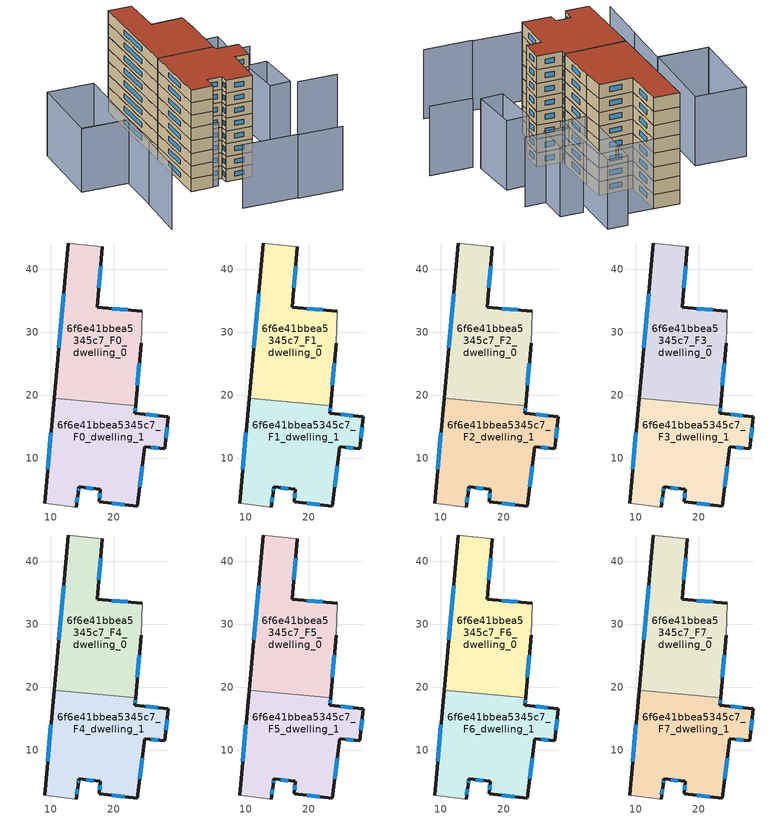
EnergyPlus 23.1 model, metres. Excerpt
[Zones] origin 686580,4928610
6f6e41bbea5345c7_F0_dwelling_0
 floor ground (EU_floor_Construction): 18.19,43.59 17.36,33.95 24.54,33.37 24.32,28.3 23.45,18.31 10.53,19.49 12.78,44.18 z0
 wall outside (EU_wall_Construction): 23.45,18.31 24.32,28.3 / 12.78,44.18 10.53,19.49 / 24.54,33.37 17.36,33.95 18.19,43.59 z0:3
 wall adiabatic (EU_wall_Construction): 18.19,43.59 12.78,44.18 / 24.32,28.3 24.54,33.37 z0:3
 wall to 6f6e41bbea5345c7_F0_dwelling_1 (EU_wall_Construction): 10.53,19.49 23.45,18.31 z0:3
 window (EU_Window_Construction): 23.73,21.56 24.04,25.05 / 12.05,36.15 11.26,27.52 / 17.63,37.08 17.92,40.45 / 22.21,33.55 19.7,33.76 z0.98:2.02
6f6e41bbea5345c7_F0_dwelling_1
 floor ground (EU_floor_Construction): 28.68,16.56 28.09,11.5 24.88,11.86 23.73,2.38 17.72,3.1 17.84,5.06 14.43,5.47 14.34,4.52 14.01,2.27 9,2.83 10.53,19.49 23.45,18.31 23.35,17.19 z0
 wall outside (EU_wall_Construction): 14.01,2.27 14.34,4.52 14.43,5.47 17.84,5.06 17.72,3.1 23.73,2.38 24.88,11.86 28.09,11.5 28.68,16.56 23.35,17.19 23.45,18.31 / 10.53,19.49 9,2.83 z0:3
 wall adiabatic (EU_wall_Construction): 9,2.83 14.01,2.27 z0:3
 window (EU_Window_Construction): 25.92,11.74 27.05,11.61 / 24.1,5.46 24.51,8.77 / 19.68,2.86 21.78,2.61 / 17.8,4.42 17.76,3.73 / 15.54,5.33 16.73,5.19 / 14.37,4.83 14.4,5.16 / 14.12,3 14.23,3.79 / 10.03,14.07 9.5,8.25 / 23.38,17.55 23.42,17.95 / 26.95,16.76 25.08,16.98 / 28.28,13.14 28.49,14.91 z0.98:2.02
6f6e41bbea5345c7_F1_dwelling_0
 floor to 6f6e41bbea5345c7_F0_dwelling_0 (EU_floor_Construction): 18.19,43.59 17.36,33.95 24.54,33.37 24.32,28.3 23.45,18.31 10.53,19.49 12.78,44.18 z3
 wall outside (EU_wall_Construction): 23.45,18.31 24.32,28.3 / 12.78,44.18 10.53,19.49 / 24.54,33.37 17.36,33.95 18.19,43.59 z3:6
 wall adiabatic (EU_wall_Construction): 18.19,43.59 12.78,44.18 / 24.32,28.3 24.54,33.37 z3:6
 wall to 6f6e41bbea5345c7_F1_dwelling_1 (EU_wall_Construction): 10.53,19.49 23.45,18.31 z3:6
 window (EU_Window_Construction): 23.73,21.56 24.04,25.05 / 12.05,36.15 11.26,27.52 / 17.63,37.08 17.92,40.45 / 22.21,33.55 19.7,33.76 z3.98:5.02
6f6e41bbea5345c7_F1_dwelling_1
 floor to 6f6e41bbea5345c7_F0_dwelling_1 (EU_floor_Construction): 28.68,16.56 28.09,11.5 24.88,11.86 23.73,2.38 17.72,3.1 17.84,5.06 14.43,5.47 14.34,4.52 14.01,2.27 9,2.83 10.53,19.49 23.45,18.31 23.35,17.19 z3
 wall outside (EU_wall_Construction): 14.01,2.27 14.34,4.52 14.43,5.47 17.84,5.06 17.72,3.1 23.73,2.38 24.88,11.86 28.09,11.5 28.68,16.56 23.35,17.19 23.45,18.31 / 10.53,19.49 9,2.83 z3:6
 wall adiabatic (EU_wall_Construction): 9,2.83 14.01,2.27 z3:6
 window (EU_Window_Construction): 25.92,11.74 27.05,11.61 / 24.1,5.46 24.51,8.77 / 19.68,2.86 21.78,2.61 / 17.8,4.42 17.76,3.73 / 15.54,5.33 16.73,5.19 / 14.37,4.83 14.4,5.16 / 14.12,3 14.23,3.79 / 10.03,14.07 9.5,8.25 / 23.38,17.55 23.42,17.95 / 26.95,16.76 25.08,16.98 / 28.28,13.14 28.49,14.91 z3.98:5.02
6f6e41bbea5345c7_F2_dwelling_0
 floor to 6f6e41bbea5345c7_F1_dwelling_0 (EU_floor_Construction): 18.19,43.59 17.36,33.95 24.54,33.37 24.32,28.3 23.45,18.31 10.53,19.49 12.78,44.18 z6
 wall outside (EU_wall_Construction): 23.45,18.31 24.32,28.3 / 12.78,44.18 10.53,19.49 / 24.54,33.37 17.36,33.95 18.19,43.59 z6:9
 wall adiabatic (EU_wall_Construction): 18.19,43.59 12.78,44.18 / 24.32,28.3 24.54,33.37 z6:9
 wall to 6f6e41bbea5345c7_F2_dwelling_1 (EU_wall_Construction): 10.53,19.49 23.45,18.31 z6:9
 window (EU_Window_Construction): 23.73,21.56 24.04,25.05 / 12.05,36.15 11.26,27.52 / 17.63,37.08 17.92,40.45 / 22.21,33.55 19.7,33.76 z6.98:8.02
6f6e41bbea5345c7_F2_dwelling_1
 floor to 6f6e41bbea5345c7_F1_dwelling_1 (EU_floor_Construction): 28.68,16.56 28.09,11.5 24.88,11.86 23.73,2.38 17.72,3.1 17.84,5.06 14.43,5.47 14.34,4.52 14.01,2.27 9,2.83 10.53,19.49 23.45,18.31 23.35,17.19 z6
 wall outside (EU_wall_Construction): 14.01,2.27 14.34,4.52 14.43,5.47 17.84,5.06 17.72,3.1 23.73,2.38 24.88,11.86 28.09,11.5 28.68,16.56 23.35,17.19 23.45,18.31 / 10.53,19.49 9,2.83 z6:9
 wall adiabatic (EU_wall_Construction): 9,2.83 14.01,2.27 z6:9
 window (EU_Window_Construction): 25.92,11.74 27.05,11.61 / 24.1,5.46 24.51,8.77 / 19.68,2.86 21.78,2.61 / 17.8,4.42 17.76,3.73 / 15.54,5.33 16.73,5.19 / 14.37,4.83 14.4,5.16 / 14.12,3 14.23,3.79 / 10.03,14.07 9.5,8.25 / 23.38,17.55 23.42,17.95 / 26.95,16.76 25.08,16.98 / 28.28,13.14 28.49,14.91 z6.98:8.02
6f6e41bbea5345c7_F3_dwelling_0
 floor to 6f6e41bbea5345c7_F2_dwelling_0 (EU_floor_Construction): 18.19,43.59 17.36,33.95 24.54,33.37 24.32,28.3 23.45,18.31 10.53,19.49 12.78,44.18 z9
 wall outside (EU_wall_Construction): 23.45,18.31 24.32,28.3 / 12.78,44.18 10.53,19.49 / 24.54,33.37 17.36,33.95 18.19,43.59 z9:12
 wall adiabatic (EU_wall_Construction): 18.19,43.59 12.78,44.18 / 24.32,28.3 24.54,33.37 z9:12
 wall to 6f6e41bbea5345c7_F3_dwelling_1 (EU_wall_Construction): 10.53,19.49 23.45,18.31 z9:12
 window (EU_Window_Construction): 23.73,21.56 24.04,25.05 / 12.05,36.15 11.26,27.52 / 17.63,37.08 17.92,40.45 / 22.21,33.55 19.7,33.76 z9.98:11.02
6f6e41bbea5345c7_F3_dwelling_1
 floor to 6f6e41bbea5345c7_F2_dwelling_1 (EU_floor_Construction): 28.68,16.56 28.09,11.5 24.88,11.86 23.73,2.38 17.72,3.1 17.84,5.06 14.43,5.47 14.34,4.52 14.01,2.27 9,2.83 10.53,19.49 23.45,18.31 23.35,17.19 z9
 wall outside (EU_wall_Construction): 14.01,2.27 14.34,4.52 14.43,5.47 17.84,5.06 17.72,3.1 23.73,2.38 24.88,11.86 28.09,11.5 28.68,16.56 23.35,17.19 23.45,18.31 / 10.53,19.49 9,2.83 z9:12
 wall adiabatic (EU_wall_Construction): 9,2.83 14.01,2.27 z9:12
 window (EU_Window_Construction): 25.92,11.74 27.05,11.61 / 24.1,5.46 24.51,8.77 / 19.68,2.86 21.78,2.61 / 17.8,4.42 17.76,3.73 / 15.54,5.33 16.73,5.19 / 14.37,4.83 14.4,5.16 / 14.12,3 14.23,3.79 / 10.03,14.07 9.5,8.25 / 23.38,17.55 23.42,17.95 / 26.95,16.76 25.08,16.98 / 28.28,13.14 28.49,14.91 z9.98:11.02
6f6e41bbea5345c7_F4_dwelling_0
 floor to 6f6e41bbea5345c7_F3_dwelling_0 (EU_floor_Construction): 18.19,43.59 17.36,33.95 24.54,33.37 24.32,28.3 23.45,18.31 10.53,19.49 12.78,44.18 z12
 wall outside (EU_wall_Construction): 23.45,18.31 24.32,28.3 / 12.78,44.18 10.53,19.49 / 24.54,33.37 17.36,33.95 18.19,43.59 z12:15
 wall adiabatic (EU_wall_Construction): 18.19,43.59 12.78,44.18 / 24.32,28.3 24.54,33.37 z12:15
 wall to 6f6e41bbea5345c7_F4_dwelling_1 (EU_wall_Construction): 10.53,19.49 23.45,18.31 z12:15
 window (EU_Window_Construction): 23.73,21.56 24.04,25.05 / 12.05,36.15 11.26,27.52 / 17.63,37.08 17.92,40.45 / 22.21,33.55 19.7,33.76 z12.98:14.02
6f6e41bbea5345c7_F4_dwelling_1
 floor to 6f6e41bbea5345c7_F3_dwelling_1 (EU_floor_Construction): 28.68,16.56 28.09,11.5 24.88,11.86 23.73,2.38 17.72,3.1 17.84,5.06 14.43,5.47 14.34,4.52 14.01,2.27 9,2.83 10.53,19.49 23.45,18.31 23.35,17.19 z12
 wall outside (EU_wall_Construction): 14.01,2.27 14.34,4.52 14.43,5.47 17.84,5.06 17.72,3.1 23.73,2.38 24.88,11.86 28.09,11.5 28.68,16.56 23.35,17.19 23.45,18.31 / 10.53,19.49 9,2.83 z12:15
 wall adiabatic (EU_wall_Construction): 9,2.83 14.01,2.27 z12:15
 window (EU_Window_Construction): 25.92,11.74 27.05,11.61 / 24.1,5.46 24.51,8.77 / 19.68,2.86 21.78,2.61 / 17.8,4.42 17.76,3.73 / 15.54,5.33 16.73,5.19 / 14.37,4.83 14.4,5.16 / 14.12,3 14.23,3.79 / 10.03,14.07 9.5,8.25 / 23.38,17.55 23.42,17.95 / 26.95,16.76 25.08,16.98 / 28.28,13.14 28.49,14.91 z12.98:14.02
6f6e41bbea5345c7_F5_dwelling_0
 floor to 6f6e41bbea5345c7_F4_dwelling_0 (EU_floor_Construction): 18.19,43.59 17.36,33.95 24.54,33.37 24.32,28.3 23.45,18.31 10.53,19.49 12.78,44.18 z15
 wall outside (EU_wall_Construction): 23.45,18.31 24.32,28.3 / 12.78,44.18 10.53,19.49 / 24.54,33.37 17.36,33.95 18.19,43.59 z15:18
 wall adiabatic (EU_wall_Construction): 18.19,43.59 12.78,44.18 / 24.32,28.3 24.54,33.37 z15:18
 wall to 6f6e41bbea5345c7_F5_dwelling_1 (EU_wall_Construction): 10.53,19.49 23.45,18.31 z15:18
 window (EU_Window_Construction): 23.73,21.56 24.04,25.05 / 12.05,36.15 11.26,27.52 / 17.63,37.08 17.92,40.45 / 22.21,33.55 19.7,33.76 z15.98:17.02
6f6e41bbea5345c7_F5_dwelling_1
 floor to 6f6e41bbea5345c7_F4_dwelling_1 (EU_floor_Construction): 28.68,16.56 28.09,11.5 24.88,11.86 23.73,2.38 17.72,3.1 17.84,5.06 14.43,5.47 14.34,4.52 14.01,2.27 9,2.83 10.53,19.49 23.45,18.31 23.35,17.19 z15
 wall outside (EU_wall_Construction): 14.01,2.27 14.34,4.52 14.43,5.47 17.84,5.06 17.72,3.1 23.73,2.38 24.88,11.86 28.09,11.5 28.68,16.56 23.35,17.19 23.45,18.31 / 10.53,19.49 9,2.83 z15:18
 wall adiabatic (EU_wall_Construction): 9,2.83 14.01,2.27 z15:18
 window (EU_Window_Construction): 25.92,11.74 27.05,11.61 / 24.1,5.46 24.51,8.77 / 19.68,2.86 21.78,2.61 / 17.8,4.42 17.76,3.73 / 15.54,5.33 16.73,5.19 / 14.37,4.83 14.4,5.16 / 14.12,3 14.23,3.79 / 10.03,14.07 9.5,8.25 / 23.38,17.55 23.42,17.95 / 26.95,16.76 25.08,16.98 / 28.28,13.14 28.49,14.91 z15.98:17.02
6f6e41bbea5345c7_F6_dwelling_0
 floor to 6f6e41bbea5345c7_F5_dwelling_0 (EU_floor_Construction): 18.19,43.59 17.36,33.95 24.54,33.37 24.32,28.3 23.45,18.31 10.53,19.49 12.78,44.18 z18
 wall outside (EU_wall_Construction): 23.45,18.31 24.32,28.3 / 12.78,44.18 10.53,19.49 / 24.54,33.37 17.36,33.95 18.19,43.59 z18:21
 wall adiabatic (EU_wall_Construction): 18.19,43.59 12.78,44.18 / 24.32,28.3 24.54,33.37 z18:21
 wall to 6f6e41bbea5345c7_F6_dwelling_1 (EU_wall_Construction): 10.53,19.49 23.45,18.31 z18:21
 window (EU_Window_Construction): 23.73,21.56 24.04,25.05 / 12.05,36.15 11.26,27.52 / 17.63,37.08 17.92,40.45 / 22.21,33.55 19.7,33.76 z18.98:20.02
6f6e41bbea5345c7_F6_dwelling_1
 floor to 6f6e41bbea5345c7_F5_dwelling_1 (EU_floor_Construction): 28.68,16.56 28.09,11.5 24.88,11.86 23.73,2.38 17.72,3.1 17.84,5.06 14.43,5.47 14.34,4.52 14.01,2.27 9,2.83 10.53,19.49 23.45,18.31 23.35,17.19 z18
 wall outside (EU_wall_Construction): 14.01,2.27 14.34,4.52 14.43,5.47 17.84,5.06 17.72,3.1 23.73,2.38 24.88,11.86 28.09,11.5 28.68,16.56 23.35,17.19 23.45,18.31 / 10.53,19.49 9,2.83 z18:21
 wall adiabatic (EU_wall_Construction): 9,2.83 14.01,2.27 z18:21
 window (EU_Window_Construction): 25.92,11.74 27.05,11.61 / 24.1,5.46 24.51,8.77 / 19.68,2.86 21.78,2.61 / 17.8,4.42 17.76,3.73 / 15.54,5.33 16.73,5.19 / 14.37,4.83 14.4,5.16 / 14.12,3 14.23,3.79 / 10.03,14.07 9.5,8.25 / 23.38,17.55 23.42,17.95 / 26.95,16.76 25.08,16.98 / 28.28,13.14 28.49,14.91 z18.98:20.02
6f6e41bbea5345c7_F7_dwelling_0
 floor to 6f6e41bbea5345c7_F6_dwelling_0 (EU_floor_Construction): 18.19,43.59 17.36,33.95 24.54,33.37 24.32,28.3 23.45,18.31 10.53,19.49 12.78,44.18 z21
 wall outside (EU_wall_Construction): 23.45,18.31 24.32,28.3 / 12.78,44.18 10.53,19.49 / 24.54,33.37 17.36,33.95 18.19,43.59 z21:24
 wall adiabatic (EU_wall_Construction): 18.19,43.59 12.78,44.18 / 24.32,28.3 24.54,33.37 z21:24
 wall to 6f6e41bbea5345c7_F7_dwelling_1 (EU_wall_Construction): 10.53,19.49 23.45,18.31 z21:24
 window (EU_Window_Construction): 23.73,21.56 24.04,25.05 / 12.05,36.15 11.26,27.52 / 17.63,37.08 17.92,40.45 / 22.21,33.55 19.7,33.76 z21.98:23.02
 roof outside (EU_roof_Construction): 23.45,18.31 24.32,28.3 24.54,33.37 17.36,33.95 18.19,43.59 12.78,44.18 10.53,19.49 z24
6f6e41bbea5345c7_F7_dwelling_1
 floor to 6f6e41bbea5345c7_F6_dwelling_1 (EU_floor_Construction): 28.68,16.56 28.09,11.5 24.88,11.86 23.73,2.38 17.72,3.1 17.84,5.06 14.43,5.47 14.34,4.52 14.01,2.27 9,2.83 10.53,19.49 23.45,18.31 23.35,17.19 z21
 wall outside (EU_wall_Construction): 14.01,2.27 14.34,4.52 14.43,5.47 17.84,5.06 17.72,3.1 23.73,2.38 24.88,11.86 28.09,11.5 28.68,16.56 23.35,17.19 23.45,18.31 / 10.53,19.49 9,2.83 z21:24
 wall adiabatic (EU_wall_Construction): 9,2.83 14.01,2.27 z21:24
 window (EU_Window_Construction): 25.92,11.74 27.05,11.61 / 24.1,5.46 24.51,8.77 / 19.68,2.86 21.78,2.61 / 17.8,4.42 17.76,3.73 / 15.54,5.33 16.73,5.19 / 14.37,4.83 14.4,5.16 / 14.12,3 14.23,3.79 / 10.03,14.07 9.5,8.25 / 23.38,17.55 23.42,17.95 / 26.95,16.76 25.08,16.98 / 28.28,13.14 28.49,14.91 z21.98:23.02
 roof outside (EU_roof_Construction): 23.73,2.38 24.88,11.86 28.09,11.5 28.68,16.56 23.35,17.19 23.45,18.31 10.53,19.49 9,2.83 14.01,2.27 14.34,4.52 14.43,5.47 17.84,5.06 17.72,3.1 z24
shading: 27.04,-11.2 37.16,-12.54 / 14.51,-9.38 27.06,-11.04 / 9,2.83 15.37,2.36 / 39.57,10.47 48.55,9.42 / -1.82,1.84 -3.37,-10.46 / -10.94,14.25 -0.42,13.03 / -0.42,13.03 -1.72,1.83 / 29.89,27.81 24.79,28.32 / 39.27,30.3 30.09,31.19 / 26.1,42.61 12.78,44.18 / 38.36,11.56 33.53,11.77 / 33.53,11.77 34,22.55 / 34,22.55 38.83,22.34 / 38.83,22.34 38.36,11.56 / 1.9,31.5 -0.43,12.91 / -0.43,12.91 -11.05,14.24 / -11.05,14.24 -8.72,32.84 / -8.72,32.84 1.9,31.5 / 29.86,30.37 30.72,38.01 / 30.72,38.01 35.64,37.46 / 35.64,37.46 34.79,29.82 / 34.79,29.82 29.86,30.37 / 30.36,46.68 28.26,27.86 / 28.26,27.86 23.98,28.33 / 23.98,28.33 26.08,47.16 / 26.08,47.16 30.36,46.68 z0:15
[Building]
EU S2 Campaign: North Axis=0; Terrain=City; Solar Distribution=FullExterior
[Site:Location]
Bologna: Latitude=44.5; Longitude=11.25; Time Zone=1; Elevation=37
[SizingPeriod:WeatherFileDays]
AnnualSizingPeriod: Begin Month=1; Begin Day of Month=1; End Month=12; End Day of Month=31; Day of Week for Start Day=Monday; Use Weather File Daylight Saving Period=No; Use Weather File Rain and Snow Indicators=No
[MATERIAL]
EU_InternalMass_Material: Roughness=MediumRough; Thickness=0.1; Conductivity=1; Density=1800; Specific Heat=900; Thermal Absorptance=0.9; Solar Absorptance=0.7; Visible Absorptance=0.7
[MATERIAL:NOMASS] Roughness=MediumRough; Thermal Absorptance=0.9; Solar Absorptance=0.7; Visible Absorptance=0.7
Name | Thermal Resistance
EU_wall_NoMass | 0.905828
EU_roof_NoMass | 0.37593
EU_floor_NoMass | 0.67114
[WINDOWMATERIAL:SIMPLEGLAZINGSYSTEM]
EU_Window_SimpleGlazing: UFactor=4.52486; Solar Heat Gain Coefficient=0.85; Visible Transmittance=0.85
[CONSTRUCTION]
EU_wall_Construction: EU_wall_NoMass
EU_roof_Construction: EU_roof_NoMass
EU_floor_Construction: EU_floor_NoMass
EU_InternalMass_Construction: EU_InternalMass_Material
EU_Window_Construction: EU_Window_SimpleGlazing
[ZONE] Type=1; Multiplier=1; Ceiling Height=autocalculate; Floor Area=autocalculate; Part of Total Floor Area=Yes
Name | Volume
6f6e41bbea5345c7_F0_dwelling_0 | 741.891
6f6e41bbea5345c7_F1_dwelling_0; 6f6e41bbea5345c7_F2_dwelling_0; 6f6e41bbea5345c7_F3_dwelling_0; 6f6e41bbea5345c7_F4_dwelling_0; 6f6e41bbea5345c7_F5_dwelling_0; 6f6e41bbea5345c7_F6_dwelling_0; 6f6e41bbea5345c7_F7_dwelling_0 | 741.89
6f6e41bbea5345c7_F0_dwelling_1 | 741.873
6f6e41bbea5345c7_F1_dwelling_1; 6f6e41bbea5345c7_F2_dwelling_1; 6f6e41bbea5345c7_F3_dwelling_1; 6f6e41bbea5345c7_F4_dwelling_1; 6f6e41bbea5345c7_F5_dwelling_1; 6f6e41bbea5345c7_F6_dwelling_1; 6f6e41bbea5345c7_F7_dwelling_1 | 741.872
[INTERNALMASS] Construction=EU_InternalMass_Construction
Name | Zone or ZoneList | Surface Area
6f6e41bbea5345c7_F0_dwelling_0_EU_InternalMass | 6f6e41bbea5345c7_F0_dwelling_0 | 247.297
6f6e41bbea5345c7_F0_dwelling_1_EU_InternalMass | 6f6e41bbea5345c7_F0_dwelling_1 | 247.29
6f6e41bbea5345c7_F1_dwelling_0_EU_InternalMass | 6f6e41bbea5345c7_F1_dwelling_0 | 247.297
6f6e41bbea5345c7_F1_dwelling_1_EU_InternalMass | 6f6e41bbea5345c7_F1_dwelling_1 | 247.29
6f6e41bbea5345c7_F2_dwelling_0_EU_InternalMass | 6f6e41bbea5345c7_F2_dwelling_0 | 247.297
6f6e41bbea5345c7_F2_dwelling_1_EU_InternalMass | 6f6e41bbea5345c7_F2_dwelling_1 | 247.29
6f6e41bbea5345c7_F3_dwelling_0_EU_InternalMass | 6f6e41bbea5345c7_F3_dwelling_0 | 247.297
6f6e41bbea5345c7_F3_dwelling_1_EU_InternalMass | 6f6e41bbea5345c7_F3_dwelling_1 | 247.29
6f6e41bbea5345c7_F4_dwelling_0_EU_InternalMass | 6f6e41bbea5345c7_F4_dwelling_0 | 247.297
6f6e41bbea5345c7_F4_dwelling_1_EU_InternalMass | 6f6e41bbea5345c7_F4_dwelling_1 | 247.29
6f6e41bbea5345c7_F5_dwelling_0_EU_InternalMass | 6f6e41bbea5345c7_F5_dwelling_0 | 247.297
6f6e41bbea5345c7_F5_dwelling_1_EU_InternalMass | 6f6e41bbea5345c7_F5_dwelling_1 | 247.29
6f6e41bbea5345c7_F6_dwelling_0_EU_InternalMass | 6f6e41bbea5345c7_F6_dwelling_0 | 247.297
6f6e41bbea5345c7_F6_dwelling_1_EU_InternalMass | 6f6e41bbea5345c7_F6_dwelling_1 | 247.29
6f6e41bbea5345c7_F7_dwelling_0_EU_InternalMass | 6f6e41bbea5345c7_F7_dwelling_0 | 247.297
6f6e41bbea5345c7_F7_dwelling_1_EU_InternalMass | 6f6e41bbea5345c7_F7_dwelling_1 | 247.29
[OTHEREQUIPMENT] Fuel Type=Electricity; Design Level Calculation Method=Watts/Area; Power per Zone Floor Area=1; Fraction Latent=0; Fraction Radiant=0; Fraction Lost=0; Carbon Dioxide Generation Rate=0; EndUse Subcategory=EU_Step8_InternalGains
Name | Zone or ZoneList or Space or SpaceList | Schedule
EU_Step8_InternalGain_6f6e41bbea5345c7_F0_dwelling_0_f000 | 6f6e41bbea5345c7_F0_dwelling_0 | EU_Step8_GainSchedule_6f6e41bbea5345c7_F0_dwelling_0_f000
EU_Step8_InternalGain_6f6e41bbea5345c7_F0_dwelling_1_f000 | 6f6e41bbea5345c7_F0_dwelling_1 | EU_Step8_GainSchedule_6f6e41bbea5345c7_F0_dwelling_1_f000
EU_Step8_InternalGain_6f6e41bbea5345c7_F1_dwelling_0_f000 | 6f6e41bbea5345c7_F1_dwelling_0 | EU_Step8_GainSchedule_6f6e41bbea5345c7_F1_dwelling_0_f000
EU_Step8_InternalGain_6f6e41bbea5345c7_F1_dwelling_1_f000 | 6f6e41bbea5345c7_F1_dwelling_1 | EU_Step8_GainSchedule_6f6e41bbea5345c7_F1_dwelling_1_f000
EU_Step8_InternalGain_6f6e41bbea5345c7_F2_dwelling_0_f000 | 6f6e41bbea5345c7_F2_dwelling_0 | EU_Step8_GainSchedule_6f6e41bbea5345c7_F2_dwelling_0_f000
EU_Step8_InternalGain_6f6e41bbea5345c7_F2_dwelling_1_f000 | 6f6e41bbea5345c7_F2_dwelling_1 | EU_Step8_GainSchedule_6f6e41bbea5345c7_F2_dwelling_1_f000
EU_Step8_InternalGain_6f6e41bbea5345c7_F3_dwelling_0_f000 | 6f6e41bbea5345c7_F3_dwelling_0 | EU_Step8_GainSchedule_6f6e41bbea5345c7_F3_dwelling_0_f000
EU_Step8_InternalGain_6f6e41bbea5345c7_F3_dwelling_1_f000 | 6f6e41bbea5345c7_F3_dwelling_1 | EU_Step8_GainSchedule_6f6e41bbea5345c7_F3_dwelling_1_f000
EU_Step8_InternalGain_6f6e41bbea5345c7_F4_dwelling_0_f000 | 6f6e41bbea5345c7_F4_dwelling_0 | EU_Step8_GainSchedule_6f6e41bbea5345c7_F4_dwelling_0_f000
EU_Step8_InternalGain_6f6e41bbea5345c7_F4_dwelling_1_f000 | 6f6e41bbea5345c7_F4_dwelling_1 | EU_Step8_GainSchedule_6f6e41bbea5345c7_F4_dwelling_1_f000
EU_Step8_InternalGain_6f6e41bbea5345c7_F5_dwelling_0_f000 | 6f6e41bbea5345c7_F5_dwelling_0 | EU_Step8_GainSchedule_6f6e41bbea5345c7_F5_dwelling_0_f000
EU_Step8_InternalGain_6f6e41bbea5345c7_F5_dwelling_1_f000 | 6f6e41bbea5345c7_F5_dwelling_1 | EU_Step8_GainSchedule_6f6e41bbea5345c7_F5_dwelling_1_f000
EU_Step8_InternalGain_6f6e41bbea5345c7_F6_dwelling_0_f000 | 6f6e41bbea5345c7_F6_dwelling_0 | EU_Step8_GainSchedule_6f6e41bbea5345c7_F6_dwelling_0_f000
EU_Step8_InternalGain_6f6e41bbea5345c7_F6_dwelling_1_f000 | 6f6e41bbea5345c7_F6_dwelling_1 | EU_Step8_GainSchedule_6f6e41bbea5345c7_F6_dwelling_1_f000
EU_Step8_InternalGain_6f6e41bbea5345c7_F7_dwelling_0_f000 | 6f6e41bbea5345c7_F7_dwelling_0 | EU_Step8_GainSchedule_6f6e41bbea5345c7_F7_dwelling_0_f000
EU_Step8_InternalGain_6f6e41bbea5345c7_F7_dwelling_1_f000 | 6f6e41bbea5345c7_F7_dwelling_1 | EU_Step8_GainSchedule_6f6e41bbea5345c7_F7_dwelling_1_f000
[ZONEVENTILATION:DESIGNFLOWRATE] Schedule=EU_AlwaysOn; Design Flow Rate Calculation Method=AirChanges/Hour; Air Changes per Hour=0.73129; Ventilation Type=Natural; Fan Pressure Rise=0; Fan Total Efficiency=1; Constant Term Coefficient=1; Temperature Term Coefficient=0; Velocity Term Coefficient=0; Velocity Squared Term Coefficient=0; Minimum Indoor Temperature=-100; Maximum Indoor Temperature=100; Delta Temperature=-100; Minimum Outdoor Temperature=-100; Maximum Outdoor Temperature=100; Maximum Wind Speed=40
Name | Zone or ZoneList or Space or SpaceList
EU_ConstantAir_6f6e41bbea5345c7_F0_dwelling_0 | 6f6e41bbea5345c7_F0_dwelling_0
EU_ConstantAir_6f6e41bbea5345c7_F0_dwelling_1 | 6f6e41bbea5345c7_F0_dwelling_1
EU_ConstantAir_6f6e41bbea5345c7_F1_dwelling_0 | 6f6e41bbea5345c7_F1_dwelling_0
EU_ConstantAir_6f6e41bbea5345c7_F1_dwelling_1 | 6f6e41bbea5345c7_F1_dwelling_1
EU_ConstantAir_6f6e41bbea5345c7_F2_dwelling_0 | 6f6e41bbea5345c7_F2_dwelling_0
EU_ConstantAir_6f6e41bbea5345c7_F2_dwelling_1 | 6f6e41bbea5345c7_F2_dwelling_1
EU_ConstantAir_6f6e41bbea5345c7_F3_dwelling_0 | 6f6e41bbea5345c7_F3_dwelling_0
EU_ConstantAir_6f6e41bbea5345c7_F3_dwelling_1 | 6f6e41bbea5345c7_F3_dwelling_1
EU_ConstantAir_6f6e41bbea5345c7_F4_dwelling_0 | 6f6e41bbea5345c7_F4_dwelling_0
EU_ConstantAir_6f6e41bbea5345c7_F4_dwelling_1 | 6f6e41bbea5345c7_F4_dwelling_1
EU_ConstantAir_6f6e41bbea5345c7_F5_dwelling_0 | 6f6e41bbea5345c7_F5_dwelling_0
EU_ConstantAir_6f6e41bbea5345c7_F5_dwelling_1 | 6f6e41bbea5345c7_F5_dwelling_1
EU_ConstantAir_6f6e41bbea5345c7_F6_dwelling_0 | 6f6e41bbea5345c7_F6_dwelling_0
EU_ConstantAir_6f6e41bbea5345c7_F6_dwelling_1 | 6f6e41bbea5345c7_F6_dwelling_1
EU_ConstantAir_6f6e41bbea5345c7_F7_dwelling_0 | 6f6e41bbea5345c7_F7_dwelling_0
EU_ConstantAir_6f6e41bbea5345c7_F7_dwelling_1 | 6f6e41bbea5345c7_F7_dwelling_1
[HVACTEMPLATE:THERMOSTAT] Constant Heating Setpoint=20; Constant Cooling Setpoint=50
EU_HeatOnly_6f6e41bbea5345c7_F0_dwelling_0; EU_HeatOnly_6f6e41bbea5345c7_F0_dwelling_1; EU_HeatOnly_6f6e41bbea5345c7_F1_dwelling_0; EU_HeatOnly_6f6e41bbea5345c7_F1_dwelling_1; EU_HeatOnly_6f6e41bbea5345c7_F2_dwelling_0; EU_HeatOnly_6f6e41bbea5345c7_F2_dwelling_1; EU_HeatOnly_6f6e41bbea5345c7_F3_dwelling_0; EU_HeatOnly_6f6e41bbea5345c7_F3_dwelling_1; EU_HeatOnly_6f6e41bbea5345c7_F4_dwelling_0; EU_HeatOnly_6f6e41bbea5345c7_F4_dwelling_1; EU_HeatOnly_6f6e41bbea5345c7_F5_dwelling_0; EU_HeatOnly_6f6e41bbea5345c7_F5_dwelling_1; EU_HeatOnly_6f6e41bbea5345c7_F6_dwelling_0; EU_HeatOnly_6f6e41bbea5345c7_F6_dwelling_1; EU_HeatOnly_6f6e41bbea5345c7_F7_dwelling_0; EU_HeatOnly_6f6e41bbea5345c7_F7_dwelling_1
[HVACTEMPLATE:ZONE:IDEALLOADSAIRSYSTEM] System Availability Schedule=EU_AlwaysOn; Maximum Heating Supply Air Temperature=50; Minimum Cooling Supply Air Temperature=13; Maximum Heating Supply Air Humidity Ratio=0.0156; Minimum Cooling Supply Air Humidity Ratio=0.0077; Heating Limit=NoLimit; Cooling Limit=NoLimit; Heating Availability Schedule=EU_AlwaysOn; Cooling Availability Schedule=EU_CoolingOff; Dehumidification Control Type=ConstantSensibleHeatRatio; Cooling Sensible Heat Ratio=0.7; Dehumidification Setpoint=60; Humidification Control Type=None; Humidification Setpoint=30; Outdoor Air Method=None; Outdoor Air Flow Rate per Person=0.00944; Outdoor Air Flow Rate per Zone Floor Area=0; Outdoor Air Flow Rate per Zone=0; Demand Controlled Ventilation Type=None; Outdoor Air Economizer Type=NoEconomizer; Heat Recovery Type=None; Sensible Heat Recovery Effectiveness=0.7; Latent Heat Recovery Effectiveness=0.65
Name | Template Thermostat
6f6e41bbea5345c7_F0_dwelling_0 | EU_HeatOnly_6f6e41bbea5345c7_F0_dwelling_0
6f6e41bbea5345c7_F0_dwelling_1 | EU_HeatOnly_6f6e41bbea5345c7_F0_dwelling_1
6f6e41bbea5345c7_F1_dwelling_0 | EU_HeatOnly_6f6e41bbea5345c7_F1_dwelling_0
6f6e41bbea5345c7_F1_dwelling_1 | EU_HeatOnly_6f6e41bbea5345c7_F1_dwelling_1
6f6e41bbea5345c7_F2_dwelling_0 | EU_HeatOnly_6f6e41bbea5345c7_F2_dwelling_0
6f6e41bbea5345c7_F2_dwelling_1 | EU_HeatOnly_6f6e41bbea5345c7_F2_dwelling_1
6f6e41bbea5345c7_F3_dwelling_0 | EU_HeatOnly_6f6e41bbea5345c7_F3_dwelling_0
6f6e41bbea5345c7_F3_dwelling_1 | EU_HeatOnly_6f6e41bbea5345c7_F3_dwelling_1
6f6e41bbea5345c7_F4_dwelling_0 | EU_HeatOnly_6f6e41bbea5345c7_F4_dwelling_0
6f6e41bbea5345c7_F4_dwelling_1 | EU_HeatOnly_6f6e41bbea5345c7_F4_dwelling_1
6f6e41bbea5345c7_F5_dwelling_0 | EU_HeatOnly_6f6e41bbea5345c7_F5_dwelling_0
6f6e41bbea5345c7_F5_dwelling_1 | EU_HeatOnly_6f6e41bbea5345c7_F5_dwelling_1
6f6e41bbea5345c7_F6_dwelling_0 | EU_HeatOnly_6f6e41bbea5345c7_F6_dwelling_0
6f6e41bbea5345c7_F6_dwelling_1 | EU_HeatOnly_6f6e41bbea5345c7_F6_dwelling_1
6f6e41bbea5345c7_F7_dwelling_0 | EU_HeatOnly_6f6e41bbea5345c7_F7_dwelling_0
6f6e41bbea5345c7_F7_dwelling_1 | EU_HeatOnly_6f6e41bbea5345c7_F7_dwelling_1
[SIZING:ZONE] Zone Cooling Design Supply Air Temperature Input Method=SupplyAirTemperature; Zone Cooling Design Supply Air Temperature=13; Zone Heating Design Supply Air Temperature Input Method=SupplyAirTemperature; Zone Heating Design Supply Air Temperature=50; Zone Cooling Design Supply Air Humidity Ratio=0.008; Zone Heating Design Supply Air Humidity Ratio=0.008; Cooling Design Air Flow Method=DesignDay; Cooling Design Air Flow Rate=0; Cooling Minimum Air Flow per Zone Floor Area=0.000762; Cooling Minimum Air Flow=0; Cooling Minimum Air Flow Fraction=0.2; Heating Design Air Flow Method=DesignDay; Heating Design Air Flow Rate=0; Heating Maximum Air Flow per Zone Floor Area=0.002032; Heating Maximum Air Flow=0.141576; Heating Maximum Air Flow Fraction=0.3; Account for Dedicated Outdoor Air System=No; Dedicated Outdoor Air System Control Strategy=NeutralSupplyAir; Dedicated Outdoor Air Low Setpoint Temperature for Design=autosize; Dedicated Outdoor Air High Setpoint Temperature for Design=autosize; Zone Load Sizing Method=Sensible Load Only No Latent Load; Zone Latent Cooling Design Supply Air Humidity Ratio Input Method=HumidityRatioDifference; Zone Cooling Design Supply Air Humidity Ratio Difference=0.005; Zone Latent Heating Design Supply Air Humidity Ratio Input Method=HumidityRatioDifference; Zone Humidification Design Supply Air Humidity Ratio Difference=0.005
6f6e41bbea5345c7_F0_dwelling_0; 6f6e41bbea5345c7_F0_dwelling_1; 6f6e41bbea5345c7_F1_dwelling_0; 6f6e41bbea5345c7_F1_dwelling_1; 6f6e41bbea5345c7_F2_dwelling_0; 6f6e41bbea5345c7_F2_dwelling_1; 6f6e41bbea5345c7_F3_dwelling_0; 6f6e41bbea5345c7_F3_dwelling_1; 6f6e41bbea5345c7_F4_dwelling_0; 6f6e41bbea5345c7_F4_dwelling_1; 6f6e41bbea5345c7_F5_dwelling_0; 6f6e41bbea5345c7_F5_dwelling_1; 6f6e41bbea5345c7_F6_dwelling_0; 6f6e41bbea5345c7_F6_dwelling_1; 6f6e41bbea5345c7_F7_dwelling_0; 6f6e41bbea5345c7_F7_dwelling_1
[SCHEDULE:CONSTANT]
Name | Hourly Value
EU_AlwaysOn | 1
EU_CoolingOff | 0
[SCHEDULE:FILE] Column Number=1; Rows to Skip at Top=0; Number of Hours of Data=8760; Column Separator=Comma; Interpolate to Timestep=No; Minutes per Item=60; Adjust Schedule for Daylight Savings=Yes
Name | File
EU_Step8_GainSchedule_6f6e41bbea5345c7_F0_dwelling_0_f000 | ../../schedules/6f6e41bbea5345c7/6f6e41bbea5345c7_F0_dwelling_0_f000_gain.csv
EU_Step8_GainSchedule_6f6e41bbea5345c7_F0_dwelling_1_f000 | ../../schedules/6f6e41bbea5345c7/6f6e41bbea5345c7_F0_dwelling_1_f000_gain.csv
EU_Step8_GainSchedule_6f6e41bbea5345c7_F1_dwelling_0_f000 | ../../schedules/6f6e41bbea5345c7/6f6e41bbea5345c7_F1_dwelling_0_f000_gain.csv
EU_Step8_GainSchedule_6f6e41bbea5345c7_F1_dwelling_1_f000 | ../../schedules/6f6e41bbea5345c7/6f6e41bbea5345c7_F1_dwelling_1_f000_gain.csv
EU_Step8_GainSchedule_6f6e41bbea5345c7_F2_dwelling_0_f000 | ../../schedules/6f6e41bbea5345c7/6f6e41bbea5345c7_F2_dwelling_0_f000_gain.csv
EU_Step8_GainSchedule_6f6e41bbea5345c7_F2_dwelling_1_f000 | ../../schedules/6f6e41bbea5345c7/6f6e41bbea5345c7_F2_dwelling_1_f000_gain.csv
EU_Step8_GainSchedule_6f6e41bbea5345c7_F3_dwelling_0_f000 | ../../schedules/6f6e41bbea5345c7/6f6e41bbea5345c7_F3_dwelling_0_f000_gain.csv
EU_Step8_GainSchedule_6f6e41bbea5345c7_F3_dwelling_1_f000 | ../../schedules/6f6e41bbea5345c7/6f6e41bbea5345c7_F3_dwelling_1_f000_gain.csv
EU_Step8_GainSchedule_6f6e41bbea5345c7_F4_dwelling_0_f000 | ../../schedules/6f6e41bbea5345c7/6f6e41bbea5345c7_F4_dwelling_0_f000_gain.csv
EU_Step8_GainSchedule_6f6e41bbea5345c7_F4_dwelling_1_f000 | ../../schedules/6f6e41bbea5345c7/6f6e41bbea5345c7_F4_dwelling_1_f000_gain.csv
EU_Step8_GainSchedule_6f6e41bbea5345c7_F5_dwelling_0_f000 | ../../schedules/6f6e41bbea5345c7/6f6e41bbea5345c7_F5_dwelling_0_f000_gain.csv
EU_Step8_GainSchedule_6f6e41bbea5345c7_F5_dwelling_1_f000 | ../../schedules/6f6e41bbea5345c7/6f6e41bbea5345c7_F5_dwelling_1_f000_gain.csv
EU_Step8_GainSchedule_6f6e41bbea5345c7_F6_dwelling_0_f000 | ../../schedules/6f6e41bbea5345c7/6f6e41bbea5345c7_F6_dwelling_0_f000_gain.csv
EU_Step8_GainSchedule_6f6e41bbea5345c7_F6_dwelling_1_f000 | ../../schedules/6f6e41bbea5345c7/6f6e41bbea5345c7_F6_dwelling_1_f000_gain.csv
EU_Step8_GainSchedule_6f6e41bbea5345c7_F7_dwelling_0_f000 | ../../schedules/6f6e41bbea5345c7/6f6e41bbea5345c7_F7_dwelling_0_f000_gain.csv
EU_Step8_GainSchedule_6f6e41bbea5345c7_F7_dwelling_1_f000 | ../../schedules/6f6e41bbea5345c7/6f6e41bbea5345c7_F7_dwelling_1_f000_gain.csv
